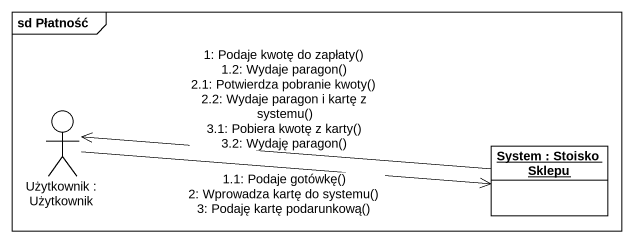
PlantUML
@startuml
mainframe sd Płatność
allowmixing
hide circle
hide empty members
actor "Użytkownik : Użytkownik" as Użytkownik
object "System : Stoisko Sklepu" as System
System -left-> Użytkownik : 1: Podaje kwotę do zapłaty()\n1.2: Wydaje paragon()\n2.1: Potwierdza pobranie kwoty()\n2.2: Wydaje paragon i kartę z systemu()\n3.1: Pobiera kwotę z karty()\n3.2: Wydaję paragon()
Użytkownik -right-> System : 1.1: Podaje gotówkę()\n2: Wprowadza kartę do systemu()\n3: Podaję kartę podarunkową()
@enduml
